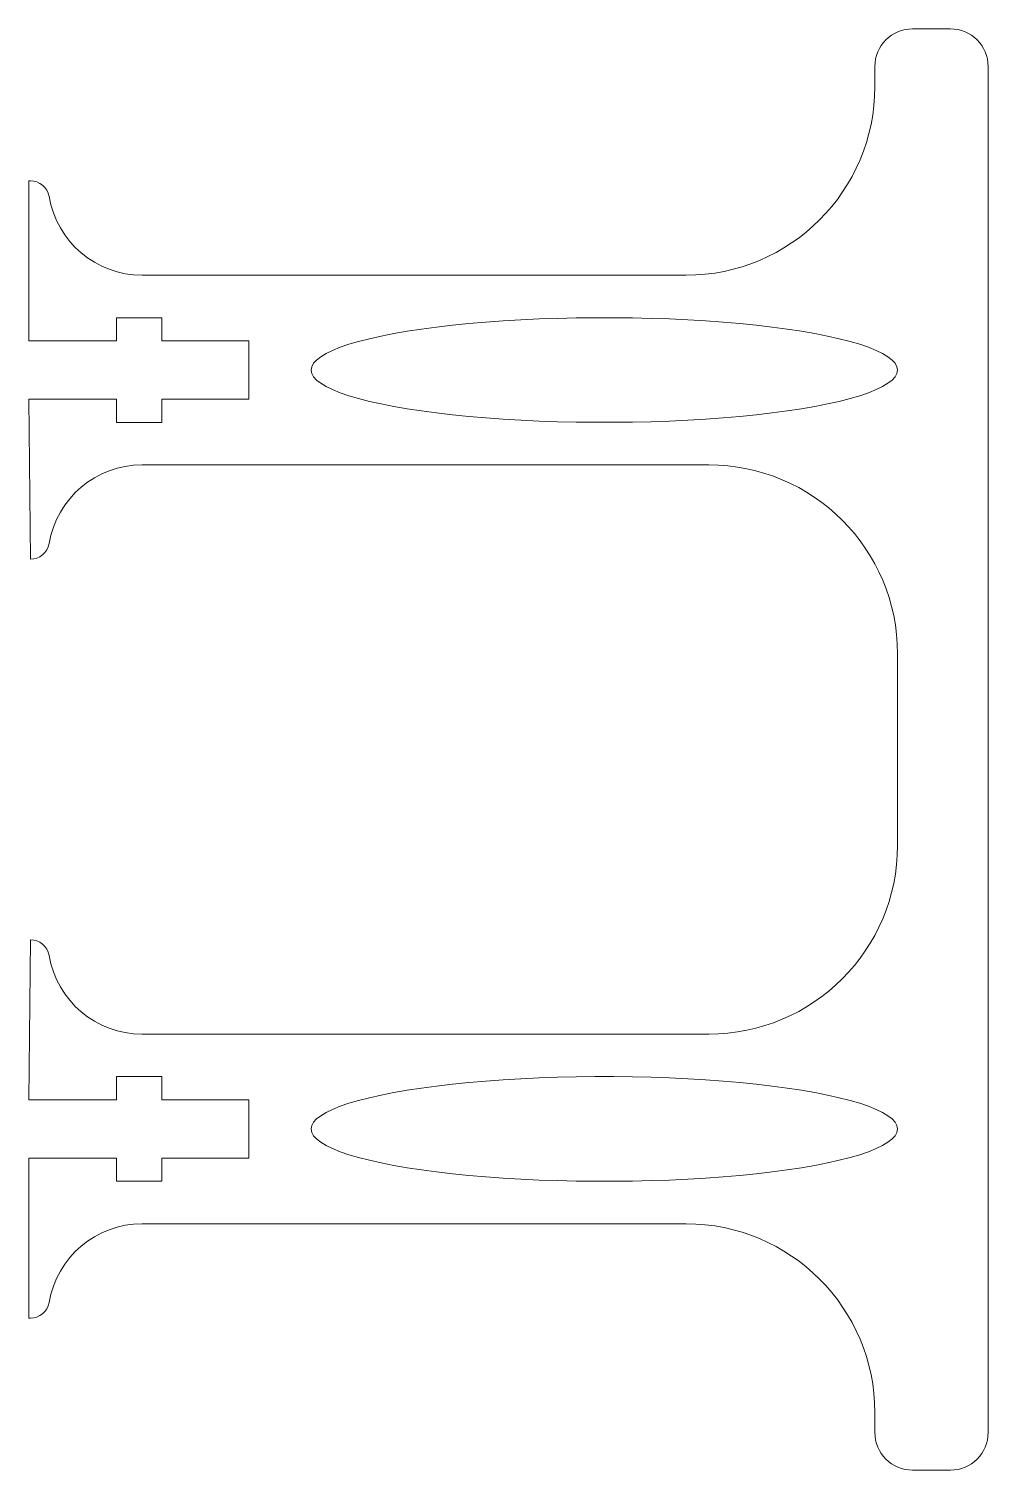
# Model space of a CAD drawing. Header units: millimetres. Extents: x -17.1 to 33.7, y -31.7 to 44.7.
import ezdxf

# ---------------------------------------------------------------- set-up
doc = ezdxf.new("R2010")
doc.units = ezdxf.units.MM

msp = doc.modelspace()

# ---------------------------------------------------------------- linework, layer by layer
at = {"color": 7, "linetype": 'Continuous', "lineweight": 15}
for p, q in [((31.702, 44.655), (29.702, 44.655)), ((27.702, 42.655), (27.702, 41.607)), ((33.702, -29.681), (33.702, 42.655)), ((-17.098, 36.607), (-17.098, 28.132)), ((-17.014, 36.607), (-17.098, 36.607)), ((17.702, 31.607), (-11.098, 31.607)), ((-12.46, 29.357), (-10.06, 29.357)), ((-12.46, 28.132), (-12.46, 29.357)), ((-10.06, 29.357), (-10.06, 28.132)), ((-17.098, 28.132), (-12.46, 28.132)), ((-10.06, 28.132), (-5.455, 28.132)), ((-5.455, 28.132), (-5.455, 25.037)), ((-17.098, 25.037), (-17.014, 16.562)), ((-12.46, 25.037), (-17.098, 25.037)), ((-12.46, 23.812), (-12.46, 25.037)), ((-10.06, 25.037), (-10.06, 23.812)), ((-5.455, 25.037), (-10.06, 25.037)), ((-10.06, 23.812), (-12.46, 23.812)), ((-11.098, 21.562), (18.902, 21.562)), ((28.902, 11.562), (28.902, 1.411)), ((-17.014, -3.589), (-17.098, -12.063)), ((18.902, -8.589), (-11.098, -8.589)), ((-12.46, -10.839), (-10.06, -10.839)), ((-12.46, -12.063), (-12.46, -10.839)), ((-10.06, -10.839), (-10.06, -12.063)), ((-17.098, -12.063), (-12.46, -12.063)), ((-10.06, -12.063), (-5.455, -12.063)), ((-5.455, -12.063), (-5.455, -15.159)), ((-17.098, -15.159), (-17.098, -23.633)), ((-12.46, -15.159), (-17.098, -15.159)), ((-12.46, -16.383), (-12.46, -15.159)), ((-10.06, -15.159), (-10.06, -16.383)), ((-5.455, -15.159), (-10.06, -15.159)), ((-10.06, -16.383), (-12.46, -16.383)), ((-11.098, -18.633), (17.702, -18.633)), ((-17.098, -23.633), (-17.014, -23.633)), ((27.702, -28.633), (27.702, -29.681)), ((29.702, -31.681), (31.702, -31.681))]:
    msp.add_line(p, q, dxfattribs=at)
at = {"color": 7, "linetype": 'Continuous', "lineweight": 15, "flags": 128}
for points in [[(28.902, 26.584), (28.87, 26.762), (28.774, 26.939), (28.616, 27.114), (28.394, 27.288), (28.111, 27.458), (27.767, 27.625), (27.365, 27.787), (26.904, 27.945), (26.388, 28.097), (25.819, 28.243), (25.199, 28.381), (24.529, 28.513), (23.815, 28.637), (23.057, 28.752), (22.259, 28.858), (21.425, 28.955), (20.558, 29.042), (19.662, 29.119), (18.739, 29.186), (17.795, 29.242), (16.832, 29.287), (15.855, 29.321), (14.868, 29.344), (13.875, 29.355), (12.88, 29.355), (11.887, 29.344), (10.9, 29.321), (9.923, 29.287), (8.96, 29.242), (8.016, 29.186), (7.093, 29.119), (6.197, 29.042), (5.33, 28.955), (4.496, 28.858), (3.698, 28.752), (2.94, 28.637), (2.225, 28.513), (1.556, 28.381), (0.936, 28.243), (0.367, 28.097), (-0.149, 27.945), (-0.61, 27.787), (-1.012, 27.625), (-1.356, 27.458), (-1.639, 27.288), (-1.861, 27.114), (-2.02, 26.939), (-2.115, 26.762), (-2.147, 26.584), (-2.115, 26.407), (-2.02, 26.23), (-1.861, 26.055), (-1.639, 25.881), (-1.356, 25.711), (-1.012, 25.544), (-0.61, 25.382), (-0.149, 25.224), (0.367, 25.072), (0.936, 24.926), (1.556, 24.787), (2.225, 24.656), (2.94, 24.532), (3.698, 24.417), (4.496, 24.311), (5.33, 24.214), (6.197, 24.127), (7.093, 24.049), (8.016, 23.983), (8.96, 23.927), (9.923, 23.882), (10.9, 23.848), (11.887, 23.825), (12.88, 23.814), (13.875, 23.814), (14.868, 23.825), (15.855, 23.848), (16.832, 23.882), (17.795, 23.927), (18.739, 23.983), (19.662, 24.049), (20.558, 24.127), (21.425, 24.214), (22.259, 24.311), (23.057, 24.417), (23.815, 24.532), (24.529, 24.656), (25.199, 24.787), (25.819, 24.926), (26.388, 25.072), (26.904, 25.224), (27.365, 25.382), (27.767, 25.544), (28.111, 25.711), (28.394, 25.881), (28.616, 26.055), (28.774, 26.23), (28.87, 26.407), (28.902, 26.584)], [(28.902, -13.611), (28.87, -13.434), (28.774, -13.257), (28.616, -13.081), (28.394, -12.908), (28.111, -12.738), (27.767, -12.571), (27.365, -12.408), (26.904, -12.251), (26.388, -12.099), (25.819, -11.953), (25.199, -11.814), (24.529, -11.683), (23.815, -11.559), (23.057, -11.444), (22.259, -11.338), (21.425, -11.241), (20.558, -11.153), (19.662, -11.076), (18.739, -11.01), (17.795, -10.954), (16.832, -10.909), (15.855, -10.875), (14.868, -10.852), (13.875, -10.84), (12.88, -10.84), (11.887, -10.852), (10.9, -10.875), (9.923, -10.909), (8.96, -10.954), (8.016, -11.01), (7.093, -11.076), (6.197, -11.153), (5.33, -11.241), (4.496, -11.338), (3.698, -11.444), (2.94, -11.559), (2.225, -11.683), (1.556, -11.814), (0.936, -11.953), (0.367, -12.099), (-0.149, -12.251), (-0.61, -12.408), (-1.012, -12.571), (-1.356, -12.738), (-1.639, -12.908), (-1.861, -13.081), (-2.02, -13.257), (-2.115, -13.434), (-2.147, -13.611), (-2.115, -13.789), (-2.02, -13.966), (-1.861, -14.141), (-1.639, -14.314), (-1.356, -14.485), (-1.012, -14.652), (-0.61, -14.814), (-0.149, -14.972), (0.367, -15.124), (0.936, -15.269), (1.556, -15.408), (2.225, -15.54), (2.94, -15.663), (3.698, -15.779), (4.496, -15.885), (5.33, -15.982), (6.197, -16.069), (7.093, -16.146), (8.016, -16.213), (8.96, -16.269), (9.923, -16.314), (10.9, -16.348), (11.887, -16.371), (12.88, -16.382), (13.875, -16.382), (14.868, -16.371), (15.855, -16.348), (16.832, -16.314), (17.795, -16.269), (18.739, -16.213), (19.662, -16.146), (20.558, -16.069), (21.425, -15.982), (22.259, -15.885), (23.057, -15.779), (23.815, -15.663), (24.529, -15.54), (25.199, -15.408), (25.819, -15.269), (26.388, -15.124), (26.904, -14.972), (27.365, -14.814), (27.767, -14.652), (28.111, -14.485), (28.394, -14.314), (28.616, -14.141), (28.774, -13.966), (28.87, -13.789), (28.902, -13.611)]]:
    msp.add_lwpolyline(points, dxfattribs=at)
at = {"color": 7, "linetype": 'Continuous', "lineweight": 15}
for centre, radius, start, end in [((29.702, 42.655), 2, 90, 180), ((31.702, 42.655), 2, 0, 90), ((17.702, 41.607), 10, 270, 0), ((-17.014, 35.607), 1, 9.59407, 90), ((-11.098, 36.607), 5, 189.59407, 270), ((-11.098, 16.562), 5, 90, 170.40593), ((18.902, 11.562), 10, 0, 90), ((-17.014, 17.562), 1, 270, 350.40593), ((18.902, 1.411), 10, 270, 0), ((-17.014, -4.589), 1, 9.59407, 90), ((-11.098, -3.589), 5, 189.59407, 270), ((-11.098, -23.633), 5, 90, 170.40593), ((17.702, -28.633), 10, 0, 90), ((-17.014, -22.633), 1, 270, 350.40593), ((29.702, -29.681), 2, 180, 270), ((31.702, -29.681), 2, 270, 0)]:
    msp.add_arc(centre, radius, start, end, dxfattribs=at)

doc.saveas('drawing.dxf')
